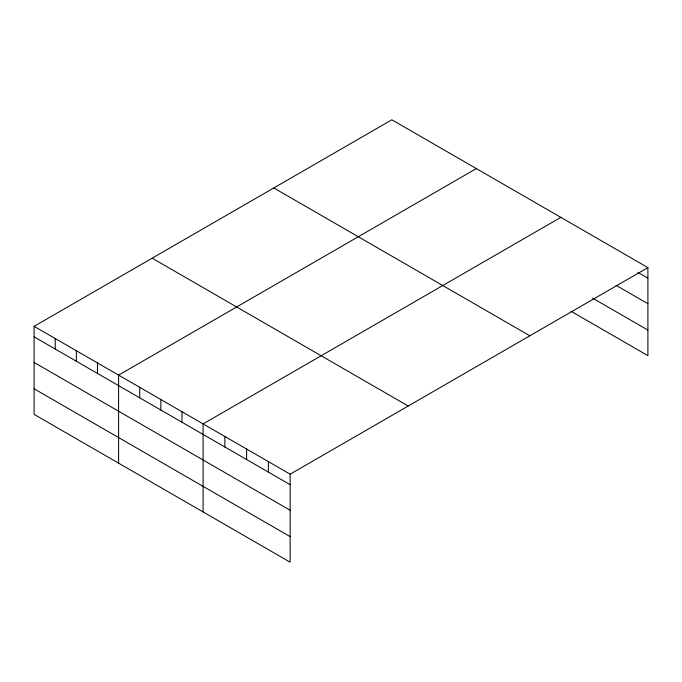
<?xml version="1.0" encoding="UTF-8"?>
<svg xmlns="http://www.w3.org/2000/svg" width="682" height="682" viewBox="0 0 682 682"><rect width="100%" height="100%" fill="white"/><g stroke="black" fill="none" stroke-linecap="round" stroke-linejoin="round"><path stroke-width="1.02" d="M647.9 267.625L391.852 119.802L34.1 326.346L34.1 414.375L290.148 562.198L290.148 474.178L647.9 267.625L647.9 355.654L570.817 311.145M476.351 168.582L118.591 375.134L118.591 463.155M560.843 217.362L203.091 423.914L203.091 511.935M637.926 272.365L647.9 278.128M616.161 285.383L647.9 303.712M592.581 298.128L647.9 330.071M273.797 187.959L529.837 335.791M152.163 258.188L408.203 406.012M34.1 326.346L290.148 474.178M34.1 336.848L290.148 484.672M34.1 362.432L290.148 510.255M34.1 388.791L290.148 536.615M268.384 461.612L268.384 472.106M246.62 449.046L246.62 459.54M224.855 436.48L224.855 446.974M181.966 411.715L181.966 422.218M160.841 399.524L160.841 410.018M139.716 387.325L139.716 397.828M97.475 362.935L97.475 373.438M76.35 350.744L76.35 361.238M55.225 338.545L55.225 349.048"/></g></svg>
